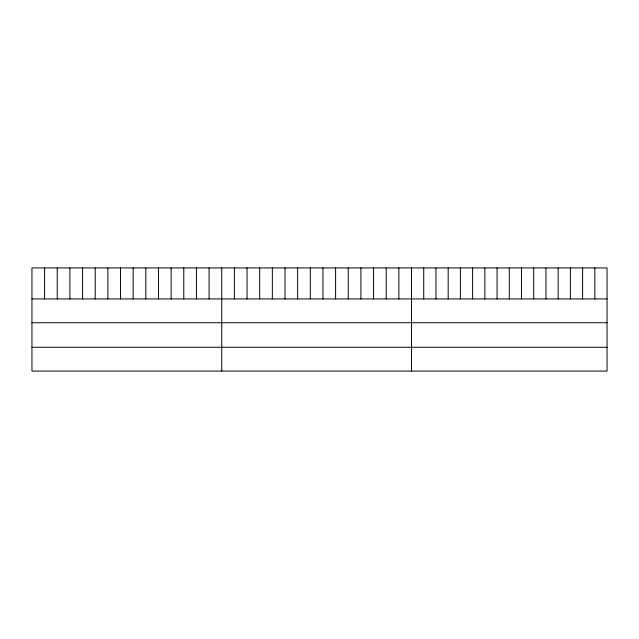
<?xml version="1.0" encoding="UTF-8"?>
<svg xmlns="http://www.w3.org/2000/svg" width="639" height="639" viewBox="0 0 639 639"><rect width="100%" height="100%" fill="white"/><g stroke="black" fill="none" stroke-linecap="round" stroke-linejoin="round"><path stroke-width="0.96" d="M607.05 298.932L607.05 371.067L31.95 371.067L31.95 267.933L607.05 267.933L607.05 298.932L31.95 298.932M31.95 322.735L607.05 322.735M31.95 347.265L607.05 347.265M594.829 267.933L594.829 298.932M582.608 267.933L582.608 298.932M570.387 267.933L570.387 298.932M558.166 267.933L558.166 298.932M545.946 267.933L545.946 298.932M533.725 267.933L533.725 298.932M521.504 267.933L521.504 298.932M509.283 267.933L509.283 298.932M497.062 267.933L497.062 298.932M484.841 267.933L484.841 298.932M472.62 267.933L472.62 298.932M460.399 267.933L460.399 298.932M448.179 267.933L448.179 298.932M435.958 267.933L435.958 298.932M423.737 267.933L423.737 298.932M411.516 267.933L411.516 371.067M398.864 267.933L398.864 298.932M386.212 267.933L386.212 298.932M373.559 267.933L373.559 298.932M360.907 267.933L360.907 298.932M348.255 267.933L348.255 298.932M335.603 267.933L335.603 298.932M322.951 267.933L322.951 298.932M310.298 267.933L310.298 298.932M297.646 267.933L297.646 298.932M284.994 267.933L284.994 298.932M272.342 267.933L272.342 298.932M259.69 267.933L259.69 298.932M247.037 267.933L247.037 298.932M234.385 267.933L234.385 298.932M221.733 267.933L221.733 371.067M209.081 267.933L209.081 298.932M196.429 267.933L196.429 298.932M183.776 267.933L183.776 298.932M171.124 267.933L171.124 298.932M158.472 267.933L158.472 298.932M145.82 267.933L145.82 298.932M133.168 267.933L133.168 298.932M120.515 267.933L120.515 298.932M107.863 267.933L107.863 298.932M95.211 267.933L95.211 298.932M82.559 267.933L82.559 298.932M69.907 267.933L69.907 298.932M57.254 267.933L57.254 298.932M44.602 267.933L44.602 298.932"/></g></svg>
